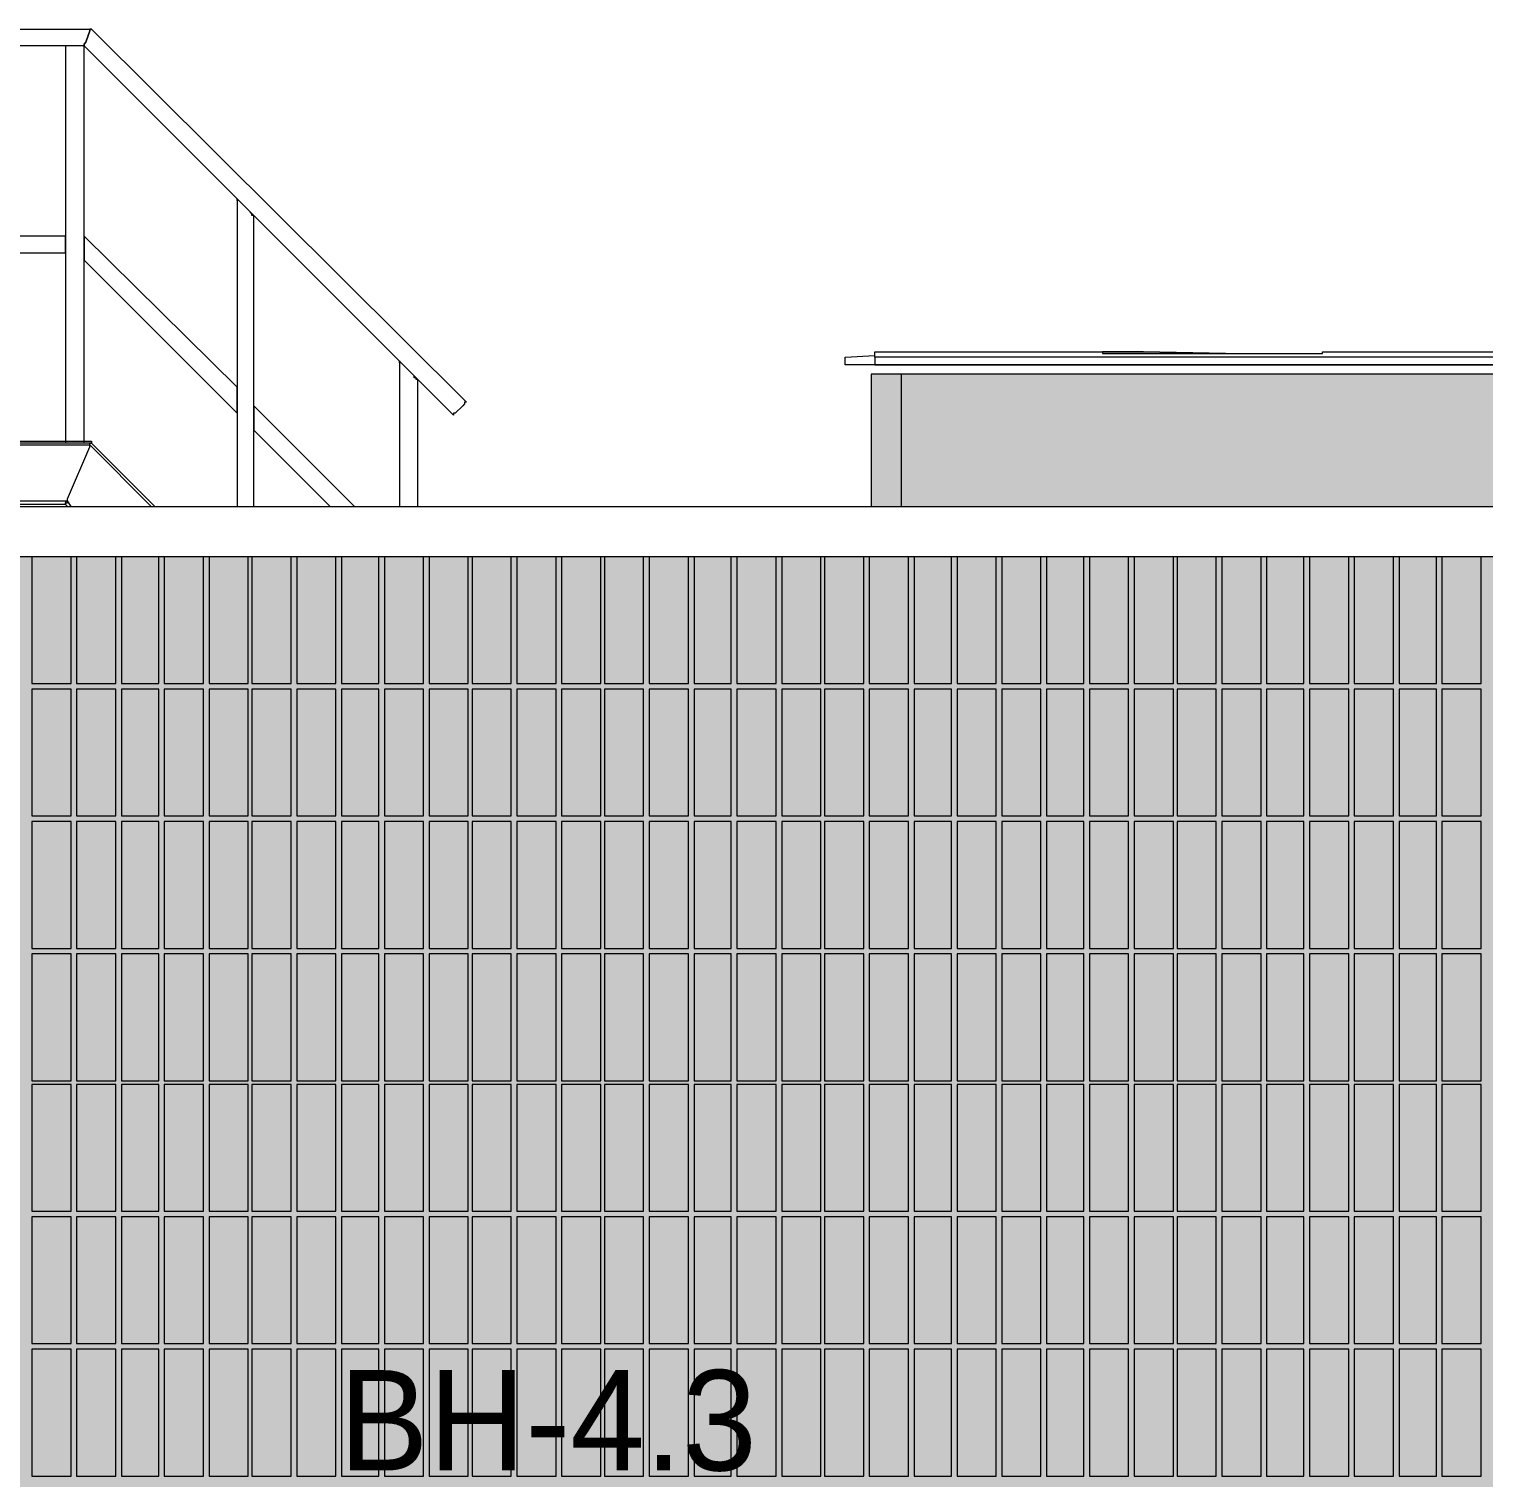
# Model space of a CAD drawing. Header units: millimetres. Extents: x -28928 to 100580, y -22867 to 36490.
# Drawn here: x 35031 to 38331, y 6938 to 10226 of the extents above; entities that cross this region are included whole.
import ezdxf

# ---------------------------------------------------------------- set-up
doc = ezdxf.new("R2010")
doc.units = ezdxf.units.MM
doc.layers.add('PDF _Геометрия', color=7, linetype='Continuous', true_color=0x8f8e8d)
doc.layers.add('PDF _Сплошная заливка', color=7, linetype='Continuous', true_color=0xffffff)
doc.layers.add('PDF _Текст', color=7, linetype='Continuous')

msp = doc.modelspace()

# ---------------------------------------------------------------- hatches: boundary and pattern name
at = {"layer": 'PDF _Сплошная заливка', "true_color": 0xffb53f, "transparency": 33554559}
h = msp.add_hatch(color=40, dxfattribs=at)
h.paths.add_polyline_path([(54591.8, 8685.7), (54591.8, 8224.5), (54845.7, 8224.5), (54845.7, 8685.7)])
h.paths.add_polyline_path([(54460.7, 3189.9), (54460.7, 2728.7), (54566.4, 2728.7), (54566.4, 3189.9)])
h.paths.add_polyline_path([(54875.3, 3689.1), (54875.3, 3228), (55243.4, 3228), (55243.4, 3689.1)])
h.paths.add_polyline_path([(54875.3, 3189.9), (54875.3, 2728.7), (55243.4, 2728.7), (55243.4, 3189.9)])
h.paths.add_polyline_path([(54460.7, 3689.1), (54460.7, 3228), (54566.4, 3228), (54566.4, 3689.1)])
h.paths.add_polyline_path([(43706.1, 2161.8), (43706.1, 2144.9), (44006.4, 2144.9), (44006.4, 2161.8)])
h.paths.add_polyline_path([(54875.3, 4188.4), (54875.3, 3727.2), (55243.4, 3727.2), (55243.4, 4188.4)])
h.paths.add_polyline_path([(43706.1, 2094.1), (43706.1, 2081.4), (44006.4, 2081.4), (44006.4, 2094.1)])
h.paths.add_polyline_path([(54460.7, 4188.4), (54460.7, 3727.2), (54566.4, 3727.2), (54566.4, 4188.4)])
h.paths.add_polyline_path([(43706.1, 2034.9), (43706.1, 2022.2), (44006.4, 2022.2), (44006.4, 2034.9)])
h.paths.add_polyline_path([(54591.8, 4687.6), (54591.8, 4226.4), (54845.7, 4226.4), (54845.7, 4687.6)])
h.paths.add_polyline_path([(43706.1, 1971.4), (43706.1, 1963), (44006.4, 1963), (44006.4, 1971.4)])
h.paths.add_polyline_path([(54591.8, 5186.8), (54591.8, 4725.7), (54845.7, 4725.7), (54845.7, 5186.8)])
h.paths.add_polyline_path([(43706.1, 1912.2), (43706.1, 1903.7), (44006.4, 1903.7), (44006.4, 1912.2)])
h.paths.add_polyline_path([(54875.3, 5686), (54875.3, 5224.9), (55243.4, 5224.9), (55243.4, 5686)])
h.paths.add_polyline_path([(43706.1, 1853), (43706.1, 1844.5), (44006.4, 1844.5), (44006.4, 1853)])
h.paths.add_polyline_path([(54460.7, 5686), (54460.7, 5224.9), (54566.4, 5224.9), (54566.4, 5686)])
h.paths.add_polyline_path([(43706.1, 1793.7), (43706.1, 1785.3), (44006.4, 1785.3), (44006.4, 1793.7)])
h.paths.add_polyline_path([(54875.3, 6185.3), (54875.3, 5728.4), (55243.4, 5728.4), (55243.4, 6185.3)])
h.paths.add_polyline_path([(43490.3, 1793.7), (43490.3, 1785.3), (43613, 1785.3), (43613, 1793.7)])
h.paths.add_polyline_path([(54460.7, 6185.3), (54460.7, 5728.4), (54566.4, 5728.4), (54566.4, 6185.3)])
h.paths.add_polyline_path([(43490.3, 1853), (43490.3, 1844.5), (43613, 1844.5), (43613, 1853)])
h.paths.add_polyline_path([(54591.8, 6684.5), (54591.8, 6227.6), (54845.7, 6227.6), (54845.7, 6684.5)])
h.paths.add_polyline_path([(43490.3, 1912.2), (43490.3, 1903.7), (43613, 1903.7), (43613, 1912.2)])
h.paths.add_polyline_path([(54591.8, 7183.7), (54591.8, 6726.8), (54845.7, 6726.8), (54845.7, 7183.7)])
h.paths.add_polyline_path([(43490.3, 1971.4), (43490.3, 1963), (43613, 1963), (43613, 1971.4)])
h.paths.add_polyline_path([(54875.3, 7687.2), (54875.3, 7226), (55243.4, 7226), (55243.4, 7687.2)])
h.paths.add_polyline_path([(43490.3, 2034.9), (43490.3, 2022.2), (43613, 2022.2), (43613, 2034.9)])
h.paths.add_polyline_path([(54460.7, 7687.2), (54460.7, 7226), (54566.4, 7226), (54566.4, 7687.2)])
h.paths.add_polyline_path([(43490.3, 2094.1), (43490.3, 2081.4), (43613, 2081.4), (43613, 2094.1)])
h.paths.add_polyline_path([(54875.3, 8186.4), (54875.3, 7725.3), (55243.4, 7725.3), (55243.4, 8186.4)])
h.paths.add_polyline_path([(43490.3, 2161.8), (43490.3, 2144.9), (43613, 2144.9), (43613, 2161.8)])
h.paths.add_polyline_path([(54460.7, 8186.4), (54460.7, 7725.3), (54566.4, 7725.3), (54566.4, 8186.4)])
h.paths.add_polyline_path([(54591.8, 3189.9), (54591.8, 2728.7), (54845.7, 2728.7), (54845.7, 3189.9)])
h.paths.add_polyline_path([(54875.3, 8685.7), (54875.3, 8224.5), (55243.4, 8224.5), (55243.4, 8685.7)])
h.paths.add_polyline_path([(54591.8, 3689.1), (54591.8, 3228), (54845.7, 3228), (54845.7, 3689.1)])
h.paths.add_polyline_path([(54460.7, 8685.7), (54460.7, 8224.5), (54566.4, 8224.5), (54566.4, 8685.7)])
h.paths.add_polyline_path([(54591.8, 4188.4), (54591.8, 3727.2), (54845.7, 3727.2), (54845.7, 4188.4)])
h.paths.add_polyline_path([(55763.7, 8664.5), (55319.5, 8664.5), (55319.5, 7831), (55763.7, 7831)])
h.paths.add_polyline_path([(54875.3, 4687.6), (54875.3, 4226.4), (55243.4, 4226.4), (55243.4, 4687.6)])
h.paths.add_polyline_path([(54845.7, 8723.7), (54845.7, 9028.4), (54591.8, 9028.4), (54591.8, 8723.7)])
h.paths.add_polyline_path([(54460.7, 4687.6), (54460.7, 4226.4), (54566.4, 4226.4), (54566.4, 4687.6)])
h.paths.add_polyline_path([(55319.5, 8728), (55763.7, 8728), (55763.7, 9028.4), (55319.5, 9028.4)])
h.paths.add_polyline_path([(54875.3, 5186.8), (54875.3, 4725.7), (55243.4, 4725.7), (55243.4, 5186.8)])
h.paths.add_polyline_path([(55763.7, 7767.6), (55319.5, 7767.6), (55319.5, 6929.9), (55763.7, 6929.9)])
h.paths.add_polyline_path([(54460.7, 5186.8), (54460.7, 4725.7), (54566.4, 4725.7), (54566.4, 5186.8)])
h.paths.add_polyline_path([(55763.7, 5965.3), (55319.5, 5965.3), (55319.5, 5131.8), (55763.7, 5131.8)])
h.paths.add_polyline_path([(54591.8, 5686), (54591.8, 5224.9), (54845.7, 5224.9), (54845.7, 5686)])
h.paths.add_polyline_path([(44344.9, 1671), (44344.9, 1573.7), (44890.7, 1573.7), (44890.7, 2733), (46265.7, 2733), (46265.7, 2766.8), (48152.6, 2766.8), (48152.6, 2733), (49887.2, 2733), (49887.2, 1573.7), (51287.6, 1573.7), (51287.6, 2733), (53085.7, 2733), (53085.7, 1573.7), (55260.3, 1573.7), (55260.3, 2686.4), (54448, 2686.4), (54448, 9028.4), (34432.2, 9028.4), (34432.2, 1573.7), (35295.3, 1573.7), (35295.3, 2733), (37093.4, 2733), (37093.4, 1573.7), (38493.7, 1573.7), (38493.7, 2733), (40291.8, 2733), (40291.8, 1573.7), (41637.2, 1573.7), (41637.2, 1869.9), (41692.2, 1869.9), (41692.2, 1891), (41578, 1891), (41578, 1908), (41692.2, 1908), (41692.2, 2733), (43490.3, 2733), (43490.3, 2284.5), (43503, 2288.7), (43511.4, 2293), (43524.1, 2297.2), (43541.1, 2305.7), (43553.7, 2309.9), (43570.7, 2318.4), (43583.4, 2322.6), (43600.3, 2331), (43613, 2335.3), (43629.9, 2343.7), (43642.6, 2348), (43659.5, 2356.4), (43672.2, 2360.7), (43680.7, 2364.9), (43693.4, 2369.1), (43710.3, 2377.6), (43723, 2381.8), (43739.9, 2390.3), (43752.6, 2394.5), (43769.5, 2403), (43782.2, 2407.2), (43799.1, 2415.7), (43811.8, 2419.9), (43828.7, 2428.4), (43841.4, 2432.6), (43849.9, 2436.8), (43871.1, 2436.8), (43888, 2428.4), (43900.7, 2424.1), (43917.6, 2415.7), (43930.3, 2411.4), (43947.2, 2403), (43959.9, 2398.7), (43976.8, 2390.3), (43989.5, 2386), (44006.4, 2377.6), (44019.1, 2373.4), (44036.1, 2364.9), (44048.7, 2360.7), (44065.7, 2352.2), (44078.4, 2348), (44095.3, 2339.5), (44108, 2335.3), (44133.4, 2322.6), (44146.1, 2318.4), (44163, 2309.9), (44175.7, 2305.7), (44192.6, 2297.2), (44205.3, 2293), (44222.2, 2284.5), (44234.9, 2280.3), (44251.8, 2271.8), (44264.5, 2267.6), (44281.4, 2259.1), (44294.1, 2254.9), (44311.1, 2246.4), (44323.7, 2242.2), (44340.7, 2233.7), (44353.4, 2229.5), (44378.7, 2216.8), (44378.7, 2161.8), (44099.5, 2161.8), (44099.5, 2144.9), (44294.1, 2144.9), (44340.7, 2098.4), (44099.5, 2094.1), (44099.5, 2081.4), (44298.4, 2081.4), (44340.7, 2039.1), (44099.5, 2034.9), (44099.5, 2022.2), (44294.1, 2022.2), (44340.7, 1975.7), (44099.5, 1971.4), (44099.5, 1963), (44294.1, 1963), (44340.7, 1916.4), (44099.5, 1912.2), (44099.5, 1903.7), (44294.1, 1903.7), (44340.7, 1857.2), (44099.5, 1853), (44099.5, 1844.5), (44294.1, 1844.5), (44340.7, 1798), (44099.5, 1793.7), (44099.5, 1785.3), (44289.9, 1785.3), (44298.4, 1781), (44340.7, 1738.7), (44336.4, 1734.5), (44404.1, 1726), (44404.1, 1671)])
h.paths.add_polyline_path([(54591.8, 6185.3), (54591.8, 5728.4), (54845.7, 5728.4), (54845.7, 6185.3)])
h.paths.add_polyline_path([(55763.7, 4167.2), (55319.5, 4167.2), (55319.5, 3333.7), (55763.7, 3333.7)])
h.paths.add_polyline_path([(54875.3, 6684.5), (54875.3, 6227.6), (55243.4, 6227.6), (55243.4, 6684.5)])
h.paths.add_polyline_path([(55763.7, 3270.3), (55319.5, 3270.3), (55319.5, 2432.6), (55763.7, 2432.6)])
h.paths.add_polyline_path([(54460.7, 6684.5), (54460.7, 6227.6), (54566.4, 6227.6), (54566.4, 6684.5)])
h.paths.add_polyline_path([(55763.7, 2369.1), (55319.5, 2369.1), (55319.5, 1573.7), (55763.7, 1573.7)])
h.paths.add_polyline_path([(54875.3, 7183.7), (54875.3, 6726.8), (55243.4, 6726.8), (55243.4, 7183.7)])
h.paths.add_polyline_path([(55763.7, 5068.4), (55319.5, 5068.4), (55319.5, 4230.7), (55763.7, 4230.7)])
h.paths.add_polyline_path([(54460.7, 7183.7), (54460.7, 6726.8), (54566.4, 6726.8), (54566.4, 7183.7)])
h.paths.add_polyline_path([(55763.7, 6866.4), (55319.5, 6866.4), (55319.5, 6028.7), (55763.7, 6028.7)])
h.paths.add_polyline_path([(54591.8, 7687.2), (54591.8, 7226), (54845.7, 7226), (54845.7, 7687.2)])
h.paths.add_polyline_path([(55243.4, 8723.7), (55243.4, 9028.4), (54875.3, 9028.4), (54875.3, 8723.7)])
h.paths.add_polyline_path([(54591.8, 8186.4), (54591.8, 7725.3), (54845.7, 7725.3), (54845.7, 8186.4)])
h.paths.add_polyline_path([(54566.4, 8723.7), (54566.4, 9028.4), (54460.7, 9028.4), (54460.7, 8723.7)])

# ---------------------------------------------------------------- linework, layer by layer
at = {"layer": 'PDF _Геометрия', "color": 7, "lineweight": 9}
for points in [[(35997.6, 9354.1), (35993.4, 9354.1), (35993.4, 9349.9), (35155.7, 10187.6), (33687.6, 10187.6), (33687.6, 10191.8), (33687.6, 10196), (33674.9, 10221.4), (33674.9, 10225.7), (33670.7, 10225.7), (32824.5, 9379.5), (32824.5, 9375.3), (32828.7, 9375.3), (32828.7, 9371), (32845.7, 9354.1)], [(32828.7, 9371), (32845.7, 9354.1), (32849.9, 9354.1), (32849.9, 9349.9), (33687.6, 10187.6), (33687.6, 10191.8), (33687.6, 10196), (33674.9, 10221.4), (33674.9, 10225.7), (33670.7, 10225.7), (35172.6, 10225.7), (36023, 9379.5), (36018.7, 9379.5), (36018.7, 9375.3), (36014.5, 9371), (35997.6, 9354.1), (36014.5, 9371)], [(35155.7, 9286.4), (35155.7, 10187.6), (35151.4, 10187.6), (35147.2, 10187.6), (35121.8, 10187.6), (35117.6, 10187.6), (35113.4, 10187.6), (35113.4, 9286.4)], [(35540.7, 9142.6), (35540.7, 9802.6), (35536.4, 9802.6), (35536.4, 9806.8), (35532.2, 9811), (35511.1, 9832.2), (35506.8, 9836.4), (35502.6, 9836.4), (35502.6, 9840.7), (35502.6, 9142.6)], [(35913, 9142.6), (35913, 9430.3), (35908.7, 9430.3), (35908.7, 9434.5), (35904.5, 9434.5), (35904.5, 9438.7), (35879.1, 9464.1), (35874.9, 9468.4), (35870.7, 9468.4), (35870.7, 9472.6), (35870.7, 9142.6)], [(36949.5, 9481), (36949.5, 9493.7), (37465.7, 9493.7), (37465.7, 9489.5), (37964.9, 9489.5), (37964.9, 9493.7), (38464.1, 9493.7), (38464.1, 9489.5), (38963.4, 9489.5), (38963.4, 9493.7), (39479.5, 9493.7), (39479.5, 9481), (36949.5, 9481), (36949.5, 9464.1), (36881.8, 9464.1), (36881.8, 9481), (36949.5, 9485.3)], [(39479.5, 9481), (39479.5, 9464.1), (36949.5, 9464.1)], [(36949.5, 9472.6), (36949.5, 9464.1), (39479.5, 9464.1), (39479.5, 9472.6), (39674.1, 9472.6), (39479.5, 9472.6)], [(37465.7, 9489.5), (37964.9, 9489.5)], [(38180.7, 9443), (36941.1, 9443), (36941.1, 9142.6)], [(39420.3, 9142.6), (39420.3, 9443), (37008.7, 9443), (37008.7, 9142.6)], [(35769.1, 9142.6), (35540.7, 9371), (35540.7, 9366.8), (35540.7, 9362.6), (35540.7, 9358.4), (35540.7, 9324.5), (35540.7, 9320.3), (35540.7, 9316), (35714.1, 9142.6)], [(33725.7, 9142.6), (33729.9, 9146.8), (33729.9, 9151), (33729.9, 9155.3), (35113.4, 9155.3), (35117.6, 9155.3), (35117.6, 9159.5), (35168.4, 9278), (35168.4, 9282.2), (35168.4, 9286.4), (35172.6, 9286.4), (33670.7, 9286.4), (33670.7, 9290.7), (35172.6, 9290.7), (35172.6, 9286.4), (33670.7, 9286.4), (33674.9, 9286.4), (33674.9, 9282.2), (33674.9, 9286.4), (33670.7, 9286.4), (33526.8, 9142.6)], [(35113.4, 9155.3), (35113.4, 9151), (35113.4, 9146.8), (33729.9, 9146.8), (33729.9, 9151), (33729.9, 9155.3), (33725.7, 9155.3), (33725.7, 9159.5), (33674.9, 9278), (33674.9, 9282.2), (35168.4, 9282.2), (35168.4, 9286.4), (35172.6, 9286.4), (35316.4, 9142.6)], [(35117.6, 9142.6), (35113.4, 9146.8), (35113.4, 9151), (35117.6, 9151), (35117.6, 9155.3), (35117.6, 9159.5), (35168.4, 9278), (35168.4, 9282.2), (35308, 9142.6)], [(35147.2, 9286.4), (35121.8, 9286.4)], [(35172.6, 9286.4), (35172.6, 9286.4)], [(54448, 9028.4), (29681.1, 9028.4), (29681.1, 9142.6), (54448, 9142.6)], [(35126.1, 9142.6), (35117.6, 9155.3)]]:
    msp.add_lwpolyline(points, dxfattribs=at)
for points in [[(35172.6, 10225.7), (35168.4, 10225.7), (35168.4, 10221.4), (35159.9, 10196), (35155.7, 10191.8), (35155.7, 10187.6), (35155.7, 10191.8), (35159.9, 10196), (35168.4, 10221.4), (35168.4, 10225.7)], [(35113.4, 9718), (35113.4, 9722.2), (35113.4, 9726.4), (35113.4, 9751.8), (35113.4, 9756), (34440.7, 9756), (34440.7, 9751.8), (34440.7, 9726.4), (34440.7, 9722.2), (34440.7, 9718)], [(35502.6, 9354.1), (35502.6, 9358.4), (35502.6, 9362.6), (35502.6, 9366.8), (35502.6, 9400.7), (35502.6, 9404.9), (35502.6, 9409.1), (35502.6, 9413.4), (35155.7, 9756), (35155.7, 9751.8), (35155.7, 9747.6), (35155.7, 9713.7), (35155.7, 9709.5), (35155.7, 9705.3), (35155.7, 9701)], [(37558.7, 9493.7), (37465.7, 9493.7)], [(37744.9, 9489.5), (37558.7, 9493.7)]]:
    msp.add_lwpolyline(points, close=True, dxfattribs=at)
at = {"layer": 'PDF _Геометрия', "color": 253, "lineweight": 9, "true_color": 0xaea391}
for points in [[(35037.2, 9028.4), (35037.2, 8740.7), (35126.1, 8740.7), (35126.1, 9028.4)], [(35138.7, 9028.4), (35138.7, 8740.7), (35227.6, 8740.7), (35227.6, 9028.4)], [(35240.3, 9028.4), (35240.3, 8740.7), (35324.9, 8740.7), (35324.9, 9028.4)], [(35337.6, 9028.4), (35337.6, 8740.7), (35426.4, 8740.7), (35426.4, 9028.4)], [(35439.1, 9028.4), (35439.1, 8740.7), (35528, 8740.7), (35528, 9028.4)], [(35536.4, 9028.4), (35536.4, 8740.7), (35625.3, 8740.7), (35625.3, 9028.4)], [(35638, 9028.4), (35638, 8740.7), (35726.8, 8740.7), (35726.8, 9028.4)], [(35739.5, 9028.4), (35739.5, 8740.7), (35824.1, 8740.7), (35824.1, 9028.4)], [(35836.8, 9028.4), (35836.8, 8740.7), (35925.7, 8740.7), (35925.7, 9028.4)], [(35938.4, 9028.4), (35938.4, 8740.7), (36027.2, 8740.7), (36027.2, 9028.4)], [(36035.7, 9028.4), (36035.7, 8740.7), (36124.5, 8740.7), (36124.5, 9028.4)], [(36137.2, 9028.4), (36137.2, 8740.7), (36226.1, 8740.7), (36226.1, 9028.4)], [(36238.7, 9028.4), (36238.7, 8740.7), (36327.6, 8740.7), (36327.6, 9028.4)], [(36336.1, 9028.4), (36336.1, 8740.7), (36424.9, 8740.7), (36424.9, 9028.4)], [(36437.6, 9028.4), (36437.6, 8740.7), (36526.4, 8740.7), (36526.4, 9028.4)], [(36539.1, 9028.4), (36539.1, 8740.7), (36623.7, 8740.7), (36623.7, 9028.4)], [(36636.4, 9028.4), (36636.4, 8740.7), (36725.3, 8740.7), (36725.3, 9028.4)], [(36738, 9028.4), (36738, 8740.7), (36826.8, 8740.7), (36826.8, 9028.4)], [(36835.3, 9028.4), (36835.3, 8740.7), (36924.1, 8740.7), (36924.1, 9028.4)], [(36936.8, 9028.4), (36936.8, 8740.7), (37025.7, 8740.7), (37025.7, 9028.4)], [(37038.4, 9028.4), (37038.4, 8740.7), (37123, 8740.7), (37123, 9028.4)], [(37135.7, 9028.4), (37135.7, 8740.7), (37224.5, 8740.7), (37224.5, 9028.4)], [(37237.2, 9028.4), (37237.2, 8740.7), (37326.1, 8740.7), (37326.1, 9028.4)], [(37338.7, 9028.4), (37338.7, 8740.7), (37423.4, 8740.7), (37423.4, 9028.4)], [(37436.1, 9028.4), (37436.1, 8740.7), (37524.9, 8740.7), (37524.9, 9028.4)], [(37537.6, 9028.4), (37537.6, 8740.7), (37626.4, 8740.7), (37626.4, 9028.4)], [(37634.9, 9028.4), (37634.9, 8740.7), (37723.7, 8740.7), (37723.7, 9028.4)], [(37736.4, 9028.4), (37736.4, 8740.7), (37825.3, 8740.7), (37825.3, 9028.4)], [(37838, 9028.4), (37838, 8740.7), (37922.6, 8740.7), (37922.6, 9028.4)], [(37935.3, 9028.4), (37935.3, 8740.7), (38024.1, 8740.7), (38024.1, 9028.4)], [(38036.8, 9028.4), (38036.8, 8740.7), (38125.7, 8740.7), (38125.7, 9028.4)], [(38138.4, 9028.4), (38138.4, 8740.7), (38223, 8740.7), (38223, 9028.4)], [(38235.7, 9028.4), (38235.7, 8740.7), (38324.5, 8740.7), (38324.5, 9028.4)], [(35037.2, 8728), (35037.2, 8440.3), (35126.1, 8440.3), (35126.1, 8728)], [(35138.7, 8728), (35138.7, 8440.3), (35227.6, 8440.3), (35227.6, 8728)], [(35240.3, 8728), (35240.3, 8440.3), (35324.9, 8440.3), (35324.9, 8728)], [(35337.6, 8728), (35337.6, 8440.3), (35426.4, 8440.3), (35426.4, 8728)], [(35439.1, 8728), (35439.1, 8440.3), (35528, 8440.3), (35528, 8728)], [(35536.4, 8728), (35536.4, 8440.3), (35625.3, 8440.3), (35625.3, 8728)], [(35638, 8728), (35638, 8440.3), (35726.8, 8440.3), (35726.8, 8728)], [(35739.5, 8728), (35739.5, 8440.3), (35824.1, 8440.3), (35824.1, 8728)], [(35836.8, 8728), (35836.8, 8440.3), (35925.7, 8440.3), (35925.7, 8728)], [(35938.4, 8728), (35938.4, 8440.3), (36027.2, 8440.3), (36027.2, 8728)], [(36035.7, 8728), (36035.7, 8440.3), (36124.5, 8440.3), (36124.5, 8728)], [(36137.2, 8728), (36137.2, 8440.3), (36226.1, 8440.3), (36226.1, 8728)], [(36238.7, 8728), (36238.7, 8440.3), (36327.6, 8440.3), (36327.6, 8728)], [(36336.1, 8728), (36336.1, 8440.3), (36424.9, 8440.3), (36424.9, 8728)], [(36437.6, 8728), (36437.6, 8440.3), (36526.4, 8440.3), (36526.4, 8728)], [(36539.1, 8728), (36539.1, 8440.3), (36623.7, 8440.3), (36623.7, 8728)], [(36636.4, 8728), (36636.4, 8440.3), (36725.3, 8440.3), (36725.3, 8728)], [(36738, 8728), (36738, 8440.3), (36826.8, 8440.3), (36826.8, 8728)], [(36835.3, 8728), (36835.3, 8440.3), (36924.1, 8440.3), (36924.1, 8728)], [(36936.8, 8728), (36936.8, 8440.3), (37025.7, 8440.3), (37025.7, 8728)], [(37038.4, 8728), (37038.4, 8440.3), (37123, 8440.3), (37123, 8728)], [(37135.7, 8728), (37135.7, 8440.3), (37224.5, 8440.3), (37224.5, 8728)], [(37237.2, 8728), (37237.2, 8440.3), (37326.1, 8440.3), (37326.1, 8728)], [(37338.7, 8728), (37338.7, 8440.3), (37423.4, 8440.3), (37423.4, 8728)], [(37436.1, 8728), (37436.1, 8440.3), (37524.9, 8440.3), (37524.9, 8728)], [(37537.6, 8728), (37537.6, 8440.3), (37626.4, 8440.3), (37626.4, 8728)], [(37634.9, 8728), (37634.9, 8440.3), (37723.7, 8440.3), (37723.7, 8728)], [(37736.4, 8728), (37736.4, 8440.3), (37825.3, 8440.3), (37825.3, 8728)], [(37838, 8728), (37838, 8440.3), (37922.6, 8440.3), (37922.6, 8728)], [(37935.3, 8728), (37935.3, 8440.3), (38024.1, 8440.3), (38024.1, 8728)], [(38036.8, 8728), (38036.8, 8440.3), (38125.7, 8440.3), (38125.7, 8728)], [(38138.4, 8728), (38138.4, 8440.3), (38223, 8440.3), (38223, 8728)], [(38235.7, 8728), (38235.7, 8440.3), (38324.5, 8440.3), (38324.5, 8728)], [(35037.2, 8427.6), (35037.2, 8139.9), (35126.1, 8139.9), (35126.1, 8427.6)], [(35138.7, 8427.6), (35138.7, 8139.9), (35227.6, 8139.9), (35227.6, 8427.6)], [(35240.3, 8427.6), (35240.3, 8139.9), (35324.9, 8139.9), (35324.9, 8427.6)], [(35337.6, 8427.6), (35337.6, 8139.9), (35426.4, 8139.9), (35426.4, 8427.6)], [(35439.1, 8427.6), (35439.1, 8139.9), (35528, 8139.9), (35528, 8427.6)], [(35536.4, 8427.6), (35536.4, 8139.9), (35625.3, 8139.9), (35625.3, 8427.6)], [(35638, 8427.6), (35638, 8139.9), (35726.8, 8139.9), (35726.8, 8427.6)], [(35739.5, 8427.6), (35739.5, 8139.9), (35824.1, 8139.9), (35824.1, 8427.6)], [(35836.8, 8427.6), (35836.8, 8139.9), (35925.7, 8139.9), (35925.7, 8427.6)], [(35938.4, 8427.6), (35938.4, 8139.9), (36027.2, 8139.9), (36027.2, 8427.6)], [(36035.7, 8427.6), (36035.7, 8139.9), (36124.5, 8139.9), (36124.5, 8427.6)], [(36137.2, 8427.6), (36137.2, 8139.9), (36226.1, 8139.9), (36226.1, 8427.6)], [(36238.7, 8427.6), (36238.7, 8139.9), (36327.6, 8139.9), (36327.6, 8427.6)], [(36336.1, 8427.6), (36336.1, 8139.9), (36424.9, 8139.9), (36424.9, 8427.6)], [(36437.6, 8427.6), (36437.6, 8139.9), (36526.4, 8139.9), (36526.4, 8427.6)], [(36539.1, 8427.6), (36539.1, 8139.9), (36623.7, 8139.9), (36623.7, 8427.6)], [(36636.4, 8427.6), (36636.4, 8139.9), (36725.3, 8139.9), (36725.3, 8427.6)], [(36738, 8427.6), (36738, 8139.9), (36826.8, 8139.9), (36826.8, 8427.6)], [(36835.3, 8427.6), (36835.3, 8139.9), (36924.1, 8139.9), (36924.1, 8427.6)], [(36936.8, 8427.6), (36936.8, 8139.9), (37025.7, 8139.9), (37025.7, 8427.6)], [(37038.4, 8427.6), (37038.4, 8139.9), (37123, 8139.9), (37123, 8427.6)], [(37135.7, 8427.6), (37135.7, 8139.9), (37224.5, 8139.9), (37224.5, 8427.6)], [(37237.2, 8427.6), (37237.2, 8139.9), (37326.1, 8139.9), (37326.1, 8427.6)], [(37338.7, 8427.6), (37338.7, 8139.9), (37423.4, 8139.9), (37423.4, 8427.6)], [(37436.1, 8427.6), (37436.1, 8139.9), (37524.9, 8139.9), (37524.9, 8427.6)], [(37537.6, 8427.6), (37537.6, 8139.9), (37626.4, 8139.9), (37626.4, 8427.6)], [(37634.9, 8427.6), (37634.9, 8139.9), (37723.7, 8139.9), (37723.7, 8427.6)], [(37736.4, 8427.6), (37736.4, 8139.9), (37825.3, 8139.9), (37825.3, 8427.6)], [(37838, 8427.6), (37838, 8139.9), (37922.6, 8139.9), (37922.6, 8427.6)], [(37935.3, 8427.6), (37935.3, 8139.9), (38024.1, 8139.9), (38024.1, 8427.6)], [(38036.8, 8427.6), (38036.8, 8139.9), (38125.7, 8139.9), (38125.7, 8427.6)], [(38138.4, 8427.6), (38138.4, 8139.9), (38223, 8139.9), (38223, 8427.6)], [(38235.7, 8427.6), (38235.7, 8139.9), (38324.5, 8139.9), (38324.5, 8427.6)], [(35037.2, 8127.2), (35037.2, 7839.5), (35126.1, 7839.5), (35126.1, 8127.2)], [(35138.7, 8127.2), (35138.7, 7839.5), (35227.6, 7839.5), (35227.6, 8127.2)], [(35240.3, 8127.2), (35240.3, 7839.5), (35324.9, 7839.5), (35324.9, 8127.2)], [(35337.6, 8127.2), (35337.6, 7839.5), (35426.4, 7839.5), (35426.4, 8127.2)], [(35439.1, 8127.2), (35439.1, 7839.5), (35528, 7839.5), (35528, 8127.2)], [(35536.4, 8127.2), (35536.4, 7839.5), (35625.3, 7839.5), (35625.3, 8127.2)], [(35638, 8127.2), (35638, 7839.5), (35726.8, 7839.5), (35726.8, 8127.2)], [(35739.5, 8127.2), (35739.5, 7839.5), (35824.1, 7839.5), (35824.1, 8127.2)], [(35836.8, 8127.2), (35836.8, 7839.5), (35925.7, 7839.5), (35925.7, 8127.2)], [(35938.4, 8127.2), (35938.4, 7839.5), (36027.2, 7839.5), (36027.2, 8127.2)], [(36035.7, 8127.2), (36035.7, 7839.5), (36124.5, 7839.5), (36124.5, 8127.2)], [(36137.2, 8127.2), (36137.2, 7839.5), (36226.1, 7839.5), (36226.1, 8127.2)], [(36238.7, 8127.2), (36238.7, 7839.5), (36327.6, 7839.5), (36327.6, 8127.2)], [(36336.1, 8127.2), (36336.1, 7839.5), (36424.9, 7839.5), (36424.9, 8127.2)], [(36437.6, 8127.2), (36437.6, 7839.5), (36526.4, 7839.5), (36526.4, 8127.2)], [(36539.1, 8127.2), (36539.1, 7839.5), (36623.7, 7839.5), (36623.7, 8127.2)], [(36636.4, 8127.2), (36636.4, 7839.5), (36725.3, 7839.5), (36725.3, 8127.2)], [(36738, 8127.2), (36738, 7839.5), (36826.8, 7839.5), (36826.8, 8127.2)], [(36835.3, 8127.2), (36835.3, 7839.5), (36924.1, 7839.5), (36924.1, 8127.2)], [(36936.8, 8127.2), (36936.8, 7839.5), (37025.7, 7839.5), (37025.7, 8127.2)], [(37038.4, 8127.2), (37038.4, 7839.5), (37123, 7839.5), (37123, 8127.2)], [(37135.7, 8127.2), (37135.7, 7839.5), (37224.5, 7839.5), (37224.5, 8127.2)], [(37237.2, 8127.2), (37237.2, 7839.5), (37326.1, 7839.5), (37326.1, 8127.2)], [(37338.7, 8127.2), (37338.7, 7839.5), (37423.4, 7839.5), (37423.4, 8127.2)], [(37436.1, 8127.2), (37436.1, 7839.5), (37524.9, 7839.5), (37524.9, 8127.2)], [(37537.6, 8127.2), (37537.6, 7839.5), (37626.4, 7839.5), (37626.4, 8127.2)], [(37634.9, 8127.2), (37634.9, 7839.5), (37723.7, 7839.5), (37723.7, 8127.2)], [(37736.4, 8127.2), (37736.4, 7839.5), (37825.3, 7839.5), (37825.3, 8127.2)], [(37838, 8127.2), (37838, 7839.5), (37922.6, 7839.5), (37922.6, 8127.2)], [(37935.3, 8127.2), (37935.3, 7839.5), (38024.1, 7839.5), (38024.1, 8127.2)], [(38036.8, 8127.2), (38036.8, 7839.5), (38125.7, 7839.5), (38125.7, 8127.2)], [(38138.4, 8127.2), (38138.4, 7839.5), (38223, 7839.5), (38223, 8127.2)], [(38235.7, 8127.2), (38235.7, 7839.5), (38324.5, 7839.5), (38324.5, 8127.2)], [(35037.2, 7831), (35037.2, 7543.4), (35126.1, 7543.4), (35126.1, 7831)], [(35138.7, 7831), (35138.7, 7543.4), (35227.6, 7543.4), (35227.6, 7831)], [(35240.3, 7831), (35240.3, 7543.4), (35324.9, 7543.4), (35324.9, 7831)], [(35337.6, 7831), (35337.6, 7543.4), (35426.4, 7543.4), (35426.4, 7831)], [(35439.1, 7831), (35439.1, 7543.4), (35528, 7543.4), (35528, 7831)], [(35536.4, 7831), (35536.4, 7543.4), (35625.3, 7543.4), (35625.3, 7831)], [(35638, 7831), (35638, 7543.4), (35726.8, 7543.4), (35726.8, 7831)], [(35739.5, 7831), (35739.5, 7543.4), (35824.1, 7543.4), (35824.1, 7831)], [(35836.8, 7831), (35836.8, 7543.4), (35925.7, 7543.4), (35925.7, 7831)], [(35938.4, 7831), (35938.4, 7543.4), (36027.2, 7543.4), (36027.2, 7831)], [(36035.7, 7831), (36035.7, 7543.4), (36124.5, 7543.4), (36124.5, 7831)], [(36137.2, 7831), (36137.2, 7543.4), (36226.1, 7543.4), (36226.1, 7831)], [(36238.7, 7831), (36238.7, 7543.4), (36327.6, 7543.4), (36327.6, 7831)], [(36336.1, 7831), (36336.1, 7543.4), (36424.9, 7543.4), (36424.9, 7831)], [(36437.6, 7831), (36437.6, 7543.4), (36526.4, 7543.4), (36526.4, 7831)], [(36539.1, 7831), (36539.1, 7543.4), (36623.7, 7543.4), (36623.7, 7831)], [(36636.4, 7831), (36636.4, 7543.4), (36725.3, 7543.4), (36725.3, 7831)], [(36738, 7831), (36738, 7543.4), (36826.8, 7543.4), (36826.8, 7831)], [(36835.3, 7831), (36835.3, 7543.4), (36924.1, 7543.4), (36924.1, 7831)], [(36936.8, 7831), (36936.8, 7543.4), (37025.7, 7543.4), (37025.7, 7831)], [(37038.4, 7831), (37038.4, 7543.4), (37123, 7543.4), (37123, 7831)], [(37135.7, 7831), (37135.7, 7543.4), (37224.5, 7543.4), (37224.5, 7831)], [(37237.2, 7831), (37237.2, 7543.4), (37326.1, 7543.4), (37326.1, 7831)], [(37338.7, 7831), (37338.7, 7543.4), (37423.4, 7543.4), (37423.4, 7831)], [(37436.1, 7831), (37436.1, 7543.4), (37524.9, 7543.4), (37524.9, 7831)], [(37537.6, 7831), (37537.6, 7543.4), (37626.4, 7543.4), (37626.4, 7831)], [(37634.9, 7831), (37634.9, 7543.4), (37723.7, 7543.4), (37723.7, 7831)], [(37736.4, 7831), (37736.4, 7543.4), (37825.3, 7543.4), (37825.3, 7831)], [(37838, 7831), (37838, 7543.4), (37922.6, 7543.4), (37922.6, 7831)], [(37935.3, 7831), (37935.3, 7543.4), (38024.1, 7543.4), (38024.1, 7831)], [(38036.8, 7831), (38036.8, 7543.4), (38125.7, 7543.4), (38125.7, 7831)], [(38138.4, 7831), (38138.4, 7543.4), (38223, 7543.4), (38223, 7831)], [(38235.7, 7831), (38235.7, 7543.4), (38324.5, 7543.4), (38324.5, 7831)], [(35037.2, 7530.7), (35037.2, 7243), (35126.1, 7243), (35126.1, 7530.7)], [(35138.7, 7530.7), (35138.7, 7243), (35227.6, 7243), (35227.6, 7530.7)], [(35240.3, 7530.7), (35240.3, 7243), (35324.9, 7243), (35324.9, 7530.7)], [(35337.6, 7530.7), (35337.6, 7243), (35426.4, 7243), (35426.4, 7530.7)], [(35439.1, 7530.7), (35439.1, 7243), (35528, 7243), (35528, 7530.7)], [(35536.4, 7530.7), (35536.4, 7243), (35625.3, 7243), (35625.3, 7530.7)], [(35638, 7530.7), (35638, 7243), (35726.8, 7243), (35726.8, 7530.7)], [(35739.5, 7530.7), (35739.5, 7243), (35824.1, 7243), (35824.1, 7530.7)], [(35836.8, 7530.7), (35836.8, 7243), (35925.7, 7243), (35925.7, 7530.7)], [(35938.4, 7530.7), (35938.4, 7243), (36027.2, 7243), (36027.2, 7530.7)], [(36035.7, 7530.7), (36035.7, 7243), (36124.5, 7243), (36124.5, 7530.7)], [(36137.2, 7530.7), (36137.2, 7243), (36226.1, 7243), (36226.1, 7530.7)], [(36238.7, 7530.7), (36238.7, 7243), (36327.6, 7243), (36327.6, 7530.7)], [(36336.1, 7530.7), (36336.1, 7243), (36424.9, 7243), (36424.9, 7530.7)], [(36437.6, 7530.7), (36437.6, 7243), (36526.4, 7243), (36526.4, 7530.7)], [(36539.1, 7530.7), (36539.1, 7243), (36623.7, 7243), (36623.7, 7530.7)], [(36636.4, 7530.7), (36636.4, 7243), (36725.3, 7243), (36725.3, 7530.7)], [(36738, 7530.7), (36738, 7243), (36826.8, 7243), (36826.8, 7530.7)], [(36835.3, 7530.7), (36835.3, 7243), (36924.1, 7243), (36924.1, 7530.7)], [(36936.8, 7530.7), (36936.8, 7243), (37025.7, 7243), (37025.7, 7530.7)], [(37038.4, 7530.7), (37038.4, 7243), (37123, 7243), (37123, 7530.7)], [(37135.7, 7530.7), (37135.7, 7243), (37224.5, 7243), (37224.5, 7530.7)], [(37237.2, 7530.7), (37237.2, 7243), (37326.1, 7243), (37326.1, 7530.7)], [(37338.7, 7530.7), (37338.7, 7243), (37423.4, 7243), (37423.4, 7530.7)], [(37436.1, 7530.7), (37436.1, 7243), (37524.9, 7243), (37524.9, 7530.7)], [(37537.6, 7530.7), (37537.6, 7243), (37626.4, 7243), (37626.4, 7530.7)], [(37634.9, 7530.7), (37634.9, 7243), (37723.7, 7243), (37723.7, 7530.7)], [(37736.4, 7530.7), (37736.4, 7243), (37825.3, 7243), (37825.3, 7530.7)], [(37838, 7530.7), (37838, 7243), (37922.6, 7243), (37922.6, 7530.7)], [(37935.3, 7530.7), (37935.3, 7243), (38024.1, 7243), (38024.1, 7530.7)], [(38036.8, 7530.7), (38036.8, 7243), (38125.7, 7243), (38125.7, 7530.7)], [(38138.4, 7530.7), (38138.4, 7243), (38223, 7243), (38223, 7530.7)], [(38235.7, 7530.7), (38235.7, 7243), (38324.5, 7243), (38324.5, 7530.7)], [(35037.2, 7230.3), (35037.2, 6942.6), (35126.1, 6942.6), (35126.1, 7230.3)], [(35138.7, 7230.3), (35138.7, 6942.6), (35227.6, 6942.6), (35227.6, 7230.3)], [(35240.3, 7230.3), (35240.3, 6942.6), (35324.9, 6942.6), (35324.9, 7230.3)], [(35337.6, 7230.3), (35337.6, 6942.6), (35426.4, 6942.6), (35426.4, 7230.3)], [(35439.1, 7230.3), (35439.1, 6942.6), (35528, 6942.6), (35528, 7230.3)], [(35536.4, 7230.3), (35536.4, 6942.6), (35625.3, 6942.6), (35625.3, 7230.3)], [(35638, 7230.3), (35638, 6942.6), (35726.8, 6942.6), (35726.8, 7230.3)], [(35739.5, 7230.3), (35739.5, 6942.6), (35824.1, 6942.6), (35824.1, 7230.3)], [(35836.8, 7230.3), (35836.8, 6942.6), (35925.7, 6942.6), (35925.7, 7230.3)], [(35938.4, 7230.3), (35938.4, 6942.6), (36027.2, 6942.6), (36027.2, 7230.3)], [(36035.7, 7230.3), (36035.7, 6942.6), (36124.5, 6942.6), (36124.5, 7230.3)], [(36137.2, 7230.3), (36137.2, 6942.6), (36226.1, 6942.6), (36226.1, 7230.3)], [(36238.7, 7230.3), (36238.7, 6942.6), (36327.6, 6942.6), (36327.6, 7230.3)], [(36336.1, 7230.3), (36336.1, 6942.6), (36424.9, 6942.6), (36424.9, 7230.3)], [(36437.6, 7230.3), (36437.6, 6942.6), (36526.4, 6942.6), (36526.4, 7230.3)], [(36539.1, 7230.3), (36539.1, 6942.6), (36623.7, 6942.6), (36623.7, 7230.3)], [(36636.4, 7230.3), (36636.4, 6942.6), (36725.3, 6942.6), (36725.3, 7230.3)], [(36738, 7230.3), (36738, 6942.6), (36826.8, 6942.6), (36826.8, 7230.3)], [(36835.3, 7230.3), (36835.3, 6942.6), (36924.1, 6942.6), (36924.1, 7230.3)], [(36936.8, 7230.3), (36936.8, 6942.6), (37025.7, 6942.6), (37025.7, 7230.3)], [(37038.4, 7230.3), (37038.4, 6942.6), (37123, 6942.6), (37123, 7230.3)], [(37135.7, 7230.3), (37135.7, 6942.6), (37224.5, 6942.6), (37224.5, 7230.3)], [(37237.2, 7230.3), (37237.2, 6942.6), (37326.1, 6942.6), (37326.1, 7230.3)], [(37338.7, 7230.3), (37338.7, 6942.6), (37423.4, 6942.6), (37423.4, 7230.3)], [(37436.1, 7230.3), (37436.1, 6942.6), (37524.9, 6942.6), (37524.9, 7230.3)], [(37537.6, 7230.3), (37537.6, 6942.6), (37626.4, 6942.6), (37626.4, 7230.3)], [(37634.9, 7230.3), (37634.9, 6942.6), (37723.7, 6942.6), (37723.7, 7230.3)], [(37736.4, 7230.3), (37736.4, 6942.6), (37825.3, 6942.6), (37825.3, 7230.3)], [(37838, 7230.3), (37838, 6942.6), (37922.6, 6942.6), (37922.6, 7230.3)], [(37935.3, 7230.3), (37935.3, 6942.6), (38024.1, 6942.6), (38024.1, 7230.3)], [(38036.8, 7230.3), (38036.8, 6942.6), (38125.7, 6942.6), (38125.7, 7230.3)], [(38138.4, 7230.3), (38138.4, 6942.6), (38223, 6942.6), (38223, 7230.3)], [(38235.7, 7230.3), (38235.7, 6942.6), (38324.5, 6942.6), (38324.5, 7230.3)]]:
    msp.add_lwpolyline(points, close=True, dxfattribs=at)
at = {"layer": 'PDF _Сплошная заливка', "color": 250, "lineweight": 9, "true_color": 0x383e42, "transparency": 33554559}
for points in [[(36941.1, 9443), (36941.1, 9142.6), (37008.7, 9443), (37008.7, 9142.6)], [(37008.7, 9443), (37008.7, 9142.6), (39420.3, 9443), (39420.3, 9142.6)]]:
    msp.add_solid(points, dxfattribs=at)

# ---------------------------------------------------------------- texts
at = {"layer": 'PDF _Текст', "insert": (35733.8, 7067.5), "char_height": 227.71, "attachment_point": 4, "style": ''}
msp.add_mtext('ВН-4.3', dxfattribs=at)

doc.saveas('drawing.dxf')
